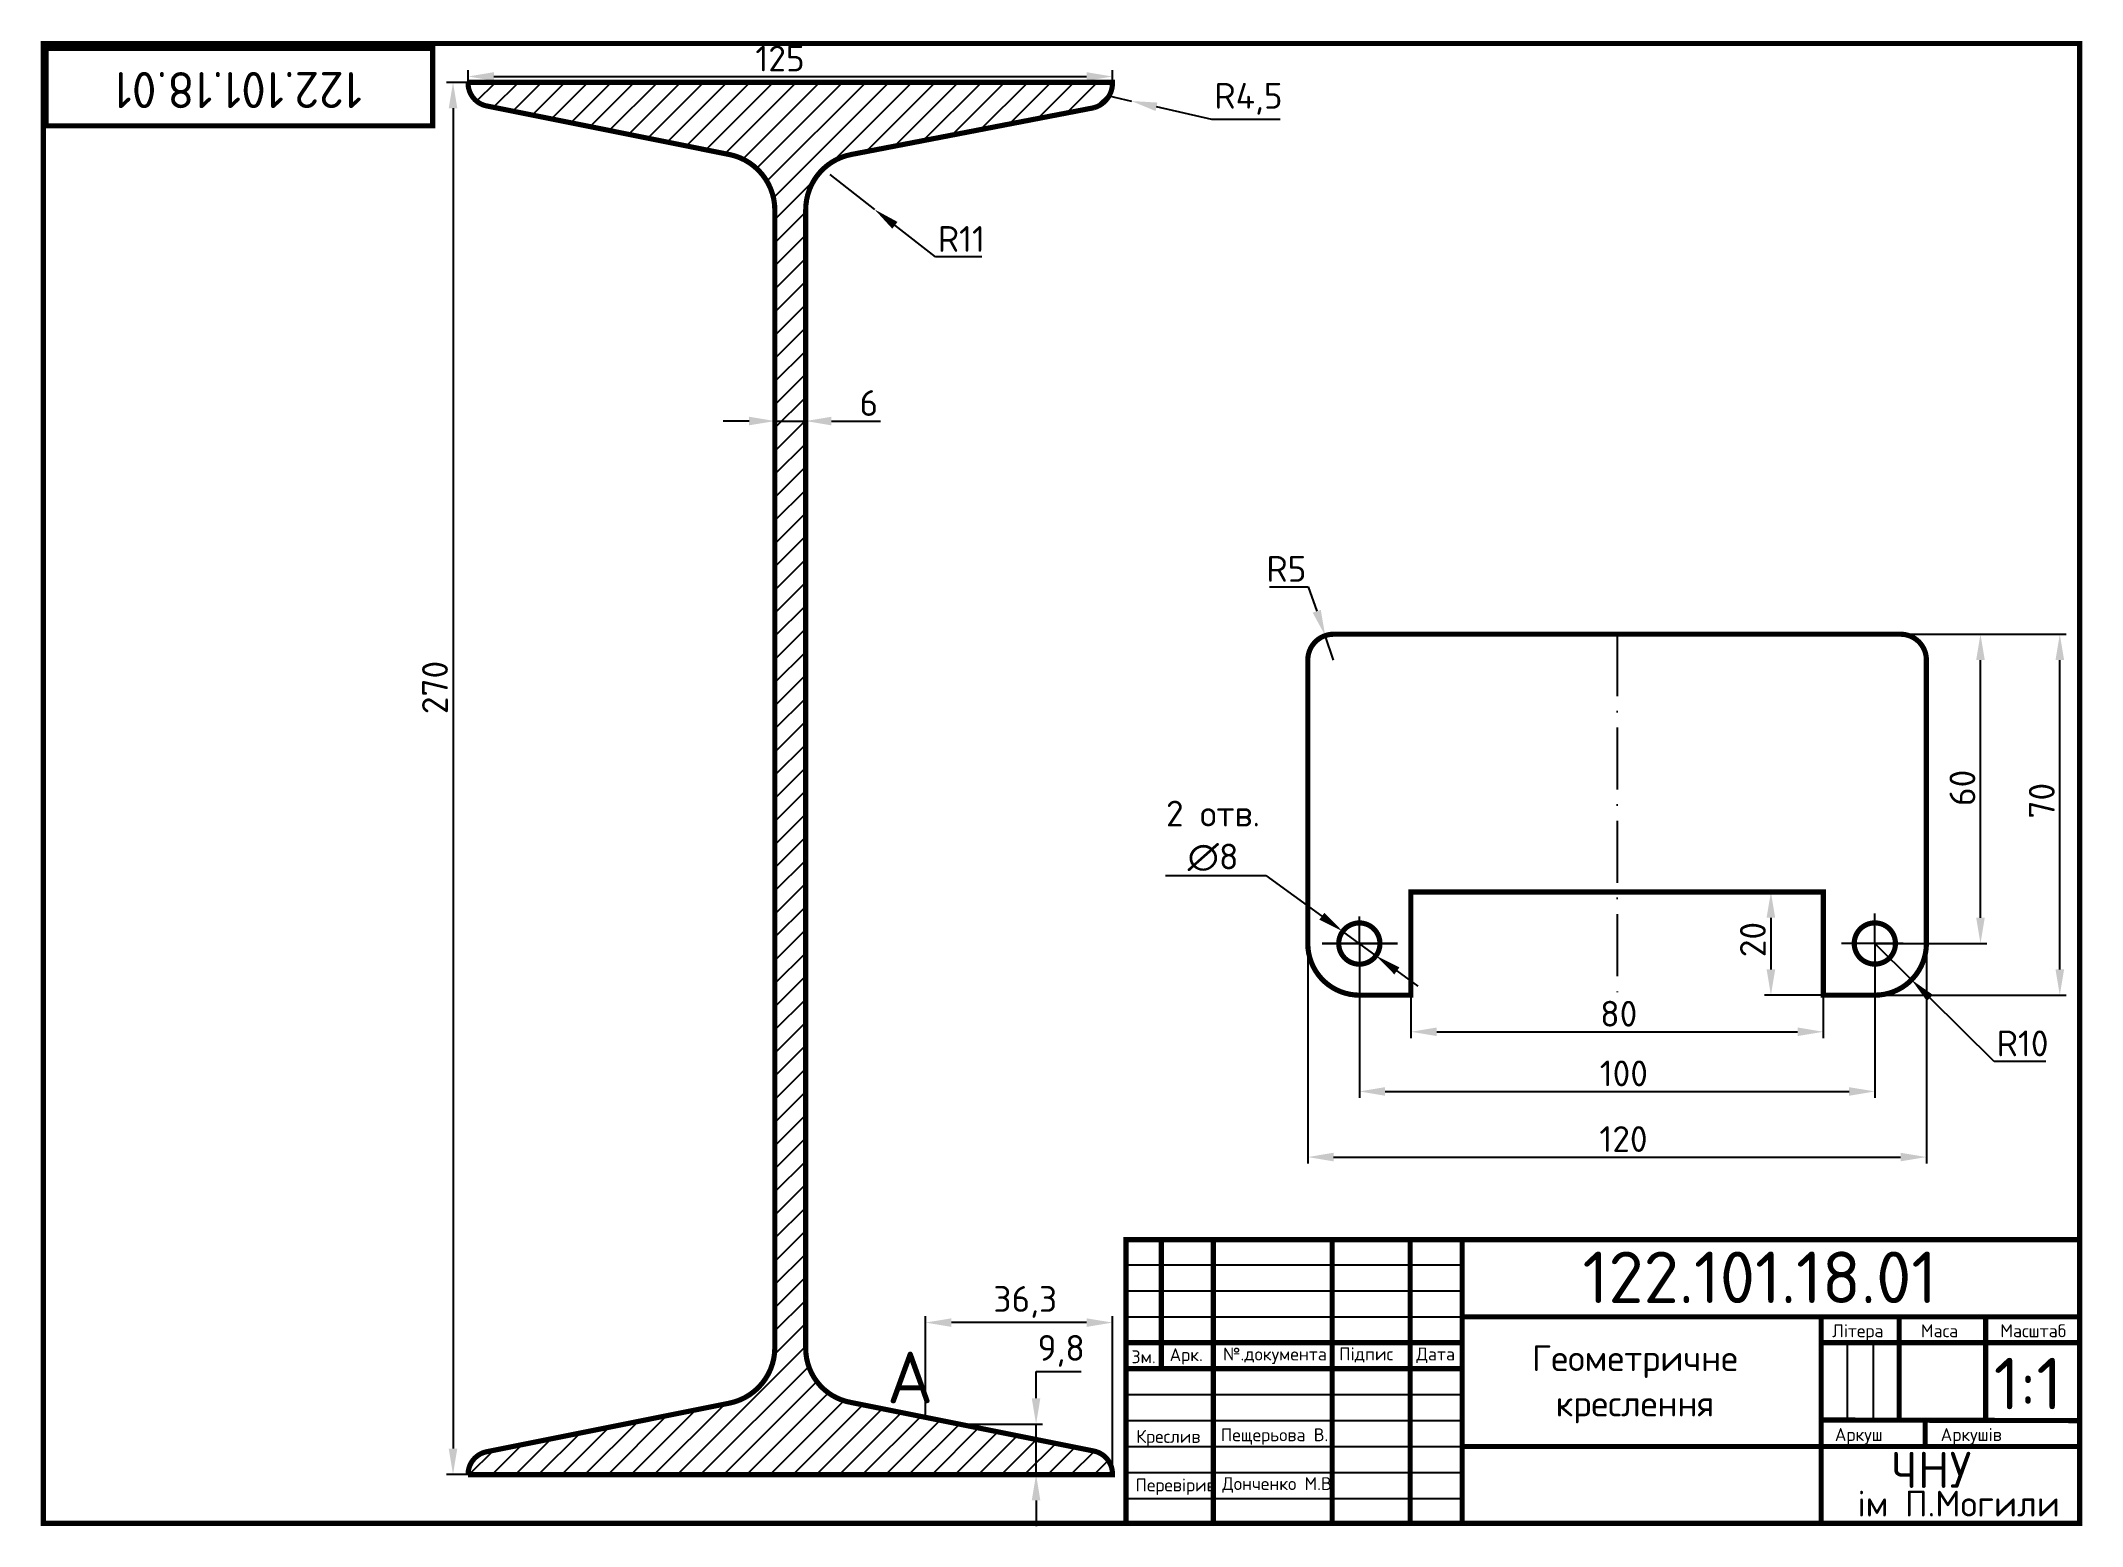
# Model space of a CAD drawing. Header units: millimetres. Extents: x 20 to 416, y 4 to 292.
import ezdxf
from ezdxf.enums import TextEntityAlignment as Align

# ---------------------------------------------------------------- set-up
doc = ezdxf.new("R2010")
doc.units = ezdxf.units.MM
doc.header["$PDMODE"] = 34
doc.header["$PDSIZE"] = -3
doc.linetypes.add('ACAD_ISO10W100', pattern=[18, 12, -3, 0, -3])
for name, color, linetype in [('Dop', 6, 'Continuous'), ('Kontur', 7, 'Continuous'), ('Контур', 7, 'Continuous'), ('Осьові', 1, 'ACAD_ISO10W100'), ('Розміри', 5, 'Continuous')]:
    doc.layers.add(name, color=color, linetype=linetype)
doc.styles.get("Standard").update_dxf_attribs({"font": 'isocpeur.ttf'})
doc.dimstyles.new('ESKD', dxfattribs={"dimtxt": 5, "dimasz": 5, "dimexe": 1.25, "dimexo": 0, "dimgap": 1, "dimtad": 1, "dimtoh": 1, "dimdec": 1, "dimtxsty": 'Standard', "dimcen": 2.5, "dimclrd": 256, "dimclre": 256, "dimclrt": 256, "dimadec": 0, "dimazin": 0, "dimtfac": 1, "dimtdec": 1, "dimtmove": 0, "dimatfit": 3, "dimfxl": 1, "dimarcsym": 0})
doc.dimstyles.new('ESKD_', dxfattribs={"dimtxt": 5, "dimasz": 5, "dimexe": 1.25, "dimexo": 0, "dimgap": 1, "dimtad": 1, "dimtoh": 1, "dimdec": 1, "dimtxsty": 'Standard', "dimcen": 2.5, "dimclrd": 256, "dimclre": 256, "dimclrt": 256, "dimadec": 0, "dimazin": 0, "dimtfac": 1, "dimtdec": 1, "dimtmove": 0, "dimatfit": 3, "dimfxl": 1, "dimtfillclr": 256, "dimlwd": -1, "dimlwe": -1, "dimarcsym": 0})

# ---------------------------------------------------------------- blocks, each defined once
blk = doc.blocks.new('*D2')
at = {"layer": 'Defpoints', "color": 0, "linetype": 'ByBlock', "transparency": 16777216}
for p in [(375.28, 177.42), (395.77, 177.42), (375.28, 117.45)]:
    blk.add_point(p, dxfattribs=at)
at = {"layer": 'Розміри', "linetype": 'ByBlock', "lineweight": -2, "transparency": 16777216}
for p, q in [((375.28, 177.42), (397.02, 177.42)), ((395.77, 122.45), (395.77, 172.42)), ((375.28, 117.45), (397.02, 117.45))]:
    blk.add_line(p, q, dxfattribs=at)
at = {"layer": 'Розміри', "linetype": 'ByBlock', "transparency": 16777216}
for points in [[(394.94, 172.42), (396.61, 172.42), (395.77, 177.42)], [(394.94, 122.45), (396.61, 122.45), (395.77, 117.45)]]:
    blk.add_solid(points, dxfattribs=at)
at = {"layer": 'Розміри', "linetype": 'ByBlock', "transparency": 16777216, "insert": (392.27, 147.62), "char_height": 5, "attachment_point": 5, "rotation": 90}
blk.add_mtext('60', dxfattribs=at)
blk = doc.blocks.new('*D3')
at = {"layer": 'Defpoints', "color": 0, "linetype": 'ByBlock', "transparency": 16777216}
for p in [(375.28, 177.42), (411.16, 177.42), (375.28, 107.42)]:
    blk.add_point(p, dxfattribs=at)
at = {"layer": 'Розміри', "linetype": 'ByBlock', "lineweight": -2, "transparency": 16777216}
for p, q in [((375.28, 177.42), (412.41, 177.42)), ((411.16, 112.42), (411.16, 172.42)), ((375.28, 107.42), (412.41, 107.42))]:
    blk.add_line(p, q, dxfattribs=at)
at = {"layer": 'Розміри', "linetype": 'ByBlock', "transparency": 16777216}
for points in [[(410.33, 172.42), (412, 172.42), (411.16, 177.42)], [(410.33, 112.42), (412, 112.42), (411.16, 107.42)]]:
    blk.add_solid(points, dxfattribs=at)
at = {"layer": 'Розміри', "linetype": 'ByBlock', "transparency": 16777216, "insert": (407.66, 145.13), "char_height": 5, "attachment_point": 5, "rotation": 90}
blk.add_mtext('70', dxfattribs=at)
blk = doc.blocks.new('*D4')
at = {"layer": 'Defpoints', "color": 0, "linetype": 'ByBlock', "transparency": 16777216}
for p in [(285.28, 107.42), (365.28, 107.42), (365.28, 100.32)]:
    blk.add_point(p, dxfattribs=at)
at = {"layer": 'Розміри', "linetype": 'ByBlock', "lineweight": -2, "transparency": 16777216}
for p, q in [((285.28, 107.42), (285.28, 99.07)), ((365.28, 107.42), (365.28, 99.07)), ((290.28, 100.32), (360.28, 100.32))]:
    blk.add_line(p, q, dxfattribs=at)
at = {"layer": 'Розміри', "linetype": 'ByBlock', "transparency": 16777216}
for points in [[(290.28, 101.15), (290.28, 99.49), (285.28, 100.32)], [(360.28, 101.15), (360.28, 99.49), (365.28, 100.32)]]:
    blk.add_solid(points, dxfattribs=at)
at = {"layer": 'Розміри', "linetype": 'ByBlock', "transparency": 16777216, "insert": (325.6, 103.82), "char_height": 5, "attachment_point": 5}
blk.add_mtext('80', dxfattribs=at)
blk = doc.blocks.new('*D1')
at = {"layer": 'Defpoints', "color": 0, "linetype": 'ByBlock', "transparency": 16777216}
for p in [(275.28, 117.43), (375.28, 117.45), (375.28, 88.75)]:
    blk.add_point(p, dxfattribs=at)
at = {"layer": 'Розміри', "linetype": 'ByBlock', "lineweight": -2, "transparency": 16777216}
for p, q in [((275.28, 117.43), (275.28, 87.5)), ((375.28, 117.45), (375.28, 87.5)), ((280.28, 88.75), (370.28, 88.75))]:
    blk.add_line(p, q, dxfattribs=at)
at = {"layer": 'Розміри', "linetype": 'ByBlock', "transparency": 16777216}
for points in [[(280.28, 89.58), (280.28, 87.91), (275.28, 88.75)], [(370.28, 89.58), (370.28, 87.91), (375.28, 88.75)]]:
    blk.add_solid(points, dxfattribs=at)
at = {"layer": 'Розміри', "linetype": 'ByBlock', "transparency": 16777216, "insert": (326.59, 92.25), "char_height": 5, "attachment_point": 5}
blk.add_mtext('100', dxfattribs=at)
blk = doc.blocks.new('*D5')
at = {"layer": 'Defpoints', "color": 0, "linetype": 'ByBlock', "transparency": 16777216}
for p in [(265.28, 117.42), (385.28, 117.45), (385.28, 76.02)]:
    blk.add_point(p, dxfattribs=at)
at = {"layer": 'Розміри', "linetype": 'ByBlock', "lineweight": -2, "transparency": 16777216}
for p, q in [((265.28, 117.42), (265.28, 74.77)), ((385.28, 117.45), (385.28, 74.77)), ((270.28, 76.02), (380.28, 76.02))]:
    blk.add_line(p, q, dxfattribs=at)
at = {"layer": 'Розміри', "linetype": 'ByBlock', "transparency": 16777216}
for points in [[(270.28, 76.86), (270.28, 75.19), (265.28, 76.02)], [(380.28, 76.86), (380.28, 75.19), (385.28, 76.02)]]:
    blk.add_solid(points, dxfattribs=at)
at = {"layer": 'Розміри', "linetype": 'ByBlock', "transparency": 16777216, "insert": (326.52, 79.52), "char_height": 5, "attachment_point": 5}
blk.add_mtext('120', dxfattribs=at)
blk = doc.blocks.new('*D6')
at = {"layer": 'Defpoints', "color": 0, "linetype": 'ByBlock', "transparency": 16777216}
for p in [(268.65, 177.15), (270.28, 172.42)]:
    blk.add_point(p, dxfattribs=at)
at = {"layer": 'Розміри', "linetype": 'ByBlock', "lineweight": -2, "transparency": 16777216}
for p, q in [((257.88, 186.6), (265.38, 186.6)), ((265.38, 186.6), (267.02, 181.88)), ((270.28, 172.42), (268.65, 177.15))]:
    blk.add_line(p, q, dxfattribs=at)
at = {"layer": 'Розміри', "linetype": 'ByBlock', "transparency": 16777216}
blk.add_solid([(267.8, 182.15), (266.23, 181.6), (268.65, 177.15)], dxfattribs=at)
at = {"layer": 'Розміри', "linetype": 'ByBlock', "transparency": 16777216, "insert": (261.13, 190.1), "char_height": 5, "attachment_point": 5}
blk.add_mtext('R5', dxfattribs=at)
blk = doc.blocks.new('*D7')
at = {"layer": 'Defpoints', "color": 0, "linetype": 'ByBlock', "transparency": 16777216}
for p in [(272.05, 119.78), (278.52, 115.07)]:
    blk.add_point(p, dxfattribs=at)
at = {"layer": 'Розміри', "linetype": 'ByBlock', "lineweight": -2, "transparency": 16777216}
for p, q in [((237.65, 130.65), (257.15, 130.65)), ((257.15, 130.65), (268.01, 122.73)), ((278.52, 115.07), (272.05, 119.78)), ((282.56, 112.12), (286.6, 109.18))]:
    blk.add_line(p, q, dxfattribs=at)
at = {"layer": 'Розміри', "linetype": 'ByBlock', "transparency": 16777216}
for points in [[(268.5, 123.4), (267.52, 122.06), (272.05, 119.78)], [(283.05, 112.8), (282.07, 111.45), (278.52, 115.07)]]:
    blk.add_solid(points, dxfattribs=at)
at = {"layer": 'Розміри', "linetype": 'ByBlock', "transparency": 16777216, "insert": (246.9, 142.48), "char_height": 5, "width": 29.0705, "attachment_point": 5}
blk.add_mtext('\\P2 отв. \\P∅8', dxfattribs=at)
blk = doc.blocks.new('*D8')
at = {"layer": 'Defpoints', "color": 0, "linetype": 'ByBlock', "transparency": 16777216}
for p in [(365.28, 127.42), (355.12, 107.42), (365.28, 107.42)]:
    blk.add_point(p, dxfattribs=at)
at = {"layer": 'Розміри', "linetype": 'ByBlock', "lineweight": -2, "transparency": 16777216}
for p, q in [((365.28, 127.42), (353.87, 127.42)), ((355.12, 122.42), (355.12, 112.42)), ((365.28, 107.42), (353.87, 107.42))]:
    blk.add_line(p, q, dxfattribs=at)
at = {"layer": 'Розміри', "linetype": 'ByBlock', "transparency": 16777216}
for points in [[(354.28, 122.42), (355.95, 122.42), (355.12, 127.42)], [(354.28, 112.42), (355.95, 112.42), (355.12, 107.42)]]:
    blk.add_solid(points, dxfattribs=at)
at = {"layer": 'Розміри', "linetype": 'ByBlock', "transparency": 16777216, "insert": (351.62, 118.2), "char_height": 5, "attachment_point": 5, "rotation": 90}
blk.add_mtext('20', dxfattribs=at)
blk = doc.blocks.new('*D9')
at = {"layer": 'Defpoints', "color": 0, "linetype": 'ByBlock', "transparency": 16777216}
for p in [(375.28, 117.42), (382.4, 110.4)]:
    blk.add_point(p, dxfattribs=at)
at = {"layer": 'Розміри', "linetype": 'ByBlock', "lineweight": -2, "transparency": 16777216}
for p, q in [((375.28, 117.42), (382.4, 110.4)), ((398.44, 94.57), (385.96, 106.89)), ((408.44, 94.57), (398.44, 94.57))]:
    blk.add_line(p, q, dxfattribs=at)
at = {"layer": 'Розміри', "linetype": 'ByBlock', "transparency": 16777216}
blk.add_solid([(386.55, 107.48), (385.37, 106.29), (382.4, 110.4)], dxfattribs=at)
at = {"layer": 'Розміри', "linetype": 'ByBlock', "transparency": 16777216, "insert": (403.94, 98.07), "char_height": 5, "attachment_point": 5}
blk.add_mtext('R10', dxfattribs=at)
blk = doc.blocks.new('*D10')
at = {"layer": 'Defpoints', "color": 0, "linetype": 'ByBlock', "transparency": 16777216}
for p in [(172.56, 266.56), (181.24, 259.8)]:
    blk.add_point(p, dxfattribs=at)
at = {"layer": 'Розміри', "linetype": 'ByBlock', "lineweight": -2, "transparency": 16777216}
for p, q in [((172.56, 266.56), (181.24, 259.8)), ((193.07, 250.58), (185.18, 256.73)), ((202.07, 250.58), (193.07, 250.58))]:
    blk.add_line(p, q, dxfattribs=at)
at = {"layer": 'Розміри', "linetype": 'ByBlock', "transparency": 16777216}
blk.add_solid([(185.69, 257.38), (184.67, 256.07), (181.24, 259.8)], dxfattribs=at)
at = {"layer": 'Розміри', "linetype": 'ByBlock', "transparency": 16777216, "insert": (198.07, 254.08), "char_height": 5, "attachment_point": 5}
blk.add_mtext('R11', dxfattribs=at)
blk = doc.blocks.new('*D11')
at = {"layer": 'Defpoints', "color": 0, "linetype": 'ByBlock', "transparency": 16777216}
for p in [(226.66, 281.83), (231.05, 280.83)]:
    blk.add_point(p, dxfattribs=at)
at = {"layer": 'Розміри', "linetype": 'ByBlock', "lineweight": -2, "transparency": 16777216}
for p, q in [((226.66, 281.83), (231.05, 280.83)), ((246.65, 277.26), (235.92, 279.72)), ((259.9, 277.26), (246.65, 277.26))]:
    blk.add_line(p, q, dxfattribs=at)
at = {"layer": 'Розміри', "linetype": 'ByBlock', "transparency": 16777216}
blk.add_solid([(236.11, 280.53), (235.74, 278.9), (231.05, 280.83)], dxfattribs=at)
at = {"layer": 'Розміри', "linetype": 'ByBlock', "transparency": 16777216, "insert": (253.77, 281.26), "char_height": 5, "attachment_point": 5}
blk.add_mtext('R4,5', dxfattribs=at)
blk = doc.blocks.new('*D12')
at = {"layer": 'Defpoints', "color": 0, "linetype": 'ByBlock', "transparency": 16777216}
for p in [(161.89, 218.35), (167.88, 218.76), (167.88, 218.35)]:
    blk.add_point(p, dxfattribs=at)
at = {"layer": 'Розміри', "linetype": 'ByBlock', "lineweight": -2, "transparency": 16777216}
for p, q in [((156.89, 218.76), (151.89, 218.76)), ((161.89, 218.35), (161.89, 220.01)), ((161.89, 218.76), (167.88, 218.76)), ((167.88, 218.35), (167.88, 220.01)), ((172.88, 218.76), (182.38, 218.76))]:
    blk.add_line(p, q, dxfattribs=at)
at = {"layer": 'Розміри', "linetype": 'ByBlock', "transparency": 16777216}
for points in [[(156.89, 219.6), (156.89, 217.93), (161.89, 218.76)], [(172.88, 219.6), (172.88, 217.93), (167.88, 218.76)]]:
    blk.add_solid(points, dxfattribs=at)
at = {"layer": 'Розміри', "linetype": 'ByBlock', "transparency": 16777216, "insert": (180.13, 222.26), "char_height": 5, "attachment_point": 5}
blk.add_mtext('6', dxfattribs=at)
blk = doc.blocks.new('*D13')
at = {"layer": 'Defpoints', "color": 0, "linetype": 'ByBlock', "transparency": 16777216}
for p in [(197.63, 24.24), (197.63, 14.44), (212.57, 14.44)]:
    blk.add_point(p, dxfattribs=at)
at = {"layer": 'Розміри', "linetype": 'ByBlock', "lineweight": -2, "transparency": 16777216}
for p, q in [((212.57, 29.24), (212.57, 34.43)), ((212.57, 34.43), (221.32, 34.43)), ((197.63, 24.24), (213.82, 24.24)), ((212.57, 14.44), (212.57, 24.24)), ((197.63, 14.44), (213.82, 14.44)), ((212.57, 9.44), (212.57, 4.44))]:
    blk.add_line(p, q, dxfattribs=at)
at = {"layer": 'Розміри', "linetype": 'ByBlock', "transparency": 16777216}
for points in [[(211.73, 29.24), (213.4, 29.24), (212.57, 24.24)], [(211.73, 9.44), (213.4, 9.44), (212.57, 14.44)]]:
    blk.add_solid(points, dxfattribs=at)
at = {"layer": 'Розміри', "linetype": 'ByBlock', "transparency": 16777216, "insert": (217.44, 38.43), "char_height": 5, "attachment_point": 5}
blk.add_mtext('9,8', dxfattribs=at)
blk = doc.blocks.new('*D14')
at = {"layer": 'Defpoints', "color": 0, "linetype": 'ByBlock', "transparency": 16777216}
for p in [(227.38, 285.58), (102.38, 284.28), (227.38, 284.44)]:
    blk.add_point(p, dxfattribs=at)
at = {"layer": 'Розміри', "linetype": 'ByBlock', "lineweight": -2, "transparency": 16777216}
for p, q in [((102.38, 284.28), (102.38, 286.83)), ((107.38, 285.58), (222.38, 285.58)), ((227.38, 284.44), (227.38, 286.83))]:
    blk.add_line(p, q, dxfattribs=at)
at = {"layer": 'Розміри', "linetype": 'ByBlock', "transparency": 16777216}
for points in [[(107.38, 286.42), (107.38, 284.75), (102.38, 285.58)], [(222.38, 286.42), (222.38, 284.75), (227.38, 285.58)]]:
    blk.add_solid(points, dxfattribs=at)
at = {"layer": 'Розміри', "linetype": 'ByBlock', "transparency": 16777216, "insert": (162.9, 289.08), "char_height": 5, "attachment_point": 5}
blk.add_mtext('125', dxfattribs=at)
blk = doc.blocks.new('*D15')
at = {"layer": 'Defpoints', "color": 0, "linetype": 'ByBlock', "transparency": 16777216}
for p in [(102.38, 284.44), (99.46, 14.47), (102.38, 14.47)]:
    blk.add_point(p, dxfattribs=at)
at = {"layer": 'Розміри', "linetype": 'ByBlock', "lineweight": -2, "transparency": 16777216}
for p, q in [((102.38, 284.44), (98.21, 284.44)), ((99.46, 279.44), (99.46, 19.47)), ((102.38, 14.47), (98.21, 14.47))]:
    blk.add_line(p, q, dxfattribs=at)
at = {"layer": 'Розміри', "linetype": 'ByBlock', "transparency": 16777216}
for points in [[(98.63, 279.44), (100.29, 279.44), (99.46, 284.44)], [(98.63, 19.47), (100.29, 19.47), (99.46, 14.47)]]:
    blk.add_solid(points, dxfattribs=at)
at = {"layer": 'Розміри', "linetype": 'ByBlock', "transparency": 16777216, "insert": (95.96, 167.09), "char_height": 5, "attachment_point": 5, "rotation": 90}
blk.add_mtext('270', dxfattribs=at)
blk = doc.blocks.new('*D16')
at = {"layer": 'Defpoints', "color": 0, "transparency": 16777216}
for p in [(191.13, 43.92), (191.13, 25.54), (227.38, 14.44)]:
    blk.add_point(p, dxfattribs=at)
at = {"layer": 'Розміри', "transparency": 16777216}
for p, q in [((191.13, 25.54), (191.13, 45.17)), ((222.38, 43.92), (196.13, 43.92)), ((227.38, 14.44), (227.38, 45.17))]:
    blk.add_line(p, q, dxfattribs=at)
for points in [[(196.13, 44.75), (196.13, 43.09), (191.13, 43.92)], [(222.38, 44.75), (222.38, 43.09), (227.38, 43.92)]]:
    blk.add_solid(points, dxfattribs=at)
at = {"layer": 'Розміри', "transparency": 16777216, "insert": (210.47, 47.92), "char_height": 5, "attachment_point": 5}
blk.add_mtext('36,3', dxfattribs=at)

msp = doc.modelspace()

# ---------------------------------------------------------------- hatches: boundary and pattern name
at = {"layer": 'Kontur'}
h = msp.add_hatch(dxfattribs=at)
h.set_pattern_fill('ANSI31', color=256)
h.set_pattern_definition([(45, (59.982, 3.264), (-2.245064, 2.245064), [])])
h.paths.add_polyline_path([(102.39, 284.44, 0.367626), (106, 279.87), (153.04, 270.46, -0.357511), (161.89, 259.67), (161.89, 249.04), (161.89, 77.24), (161.89, 39.07, -0.357511), (153.04, 28.29), (106, 18.88, 0.359151), (102.38, 14.44), (227.38, 14.44, 0.367626), (223.77, 19.01), (176.73, 28.42, -0.365591), (167.88, 38.9), (167.88, 112.67), (167.88, 175.87), (167.88, 259.67, -0.361507), (176.73, 270.46), (223.77, 279.52, 0.346053), (227.38, 284.44)])

# ---------------------------------------------------------------- linework, layer by layer
at = {"color": 18, "true_color": 0x000000}
for p, q in [((375.28, 117.45), (375.28, 123.26)), ((275.28, 117.43), (275.28, 122.67)), ((282.69, 117.43), (268.07, 117.43)), ((268.07, 117.43), (275.38, 117.43)), ((275.28, 117.43), (282.69, 117.43)), ((380.78, 117.45), (368.8, 117.45)), ((375.28, 117.45), (380.78, 117.45))]:
    msp.add_line(p, q, dxfattribs=at)
at = {"layer": 'Dop', "color": 18, "true_color": 0x000000, "const_width": 1}
for points in [[(270.28, 177.42, 0.414214), (265.28, 172.42), (265.28, 117.42, 0.414214), (275.28, 107.42), (285.28, 107.42), (285.28, 127.42), (365.28, 127.42), (365.28, 107.42), (375.28, 107.42, 0.414214), (385.28, 117.42), (385.28, 172.43, 0.414167), (380.28, 177.42), (270.28, 177.42)], [(271.28, 117.43, -0.999921), (279.28, 117.43, -1), (271.28, 117.43, -1.217223)], [(371.28, 117.44, -1.000157), (379.28, 117.44, -0.999843), (371.28, 117.44, 1.219633)]]:
    msp.add_lwpolyline(points, format="xyb", dxfattribs=at)
at = {"layer": 'Dop'}
for centre in [(275.28, 117.43), (375.28, 117.45)]:
    msp.add_circle(centre, 4, dxfattribs=at)
at = {"layer": 'Kontur', "color": 6}
for p, q in [((102.38, 284.44), (164.88, 284.44)), ((102.38, 284.44), (132.13, 284.44)), ((164.88, 284.44), (227.38, 284.44)), ((164.88, 284.44), (167.88, 284.44)), ((227.38, 284.44), (197.63, 284.44)), ((227.38, 14.44), (102.38, 14.44)), ((102.38, 14.44), (132.13, 14.31)), ((167.88, 14.44), (161.89, 14.27)), ((164.88, 14.44), (227.38, 14.44)), ((227.38, 14.44), (197.63, 14.44))]:
    msp.add_line(p, q, dxfattribs=at)
at = {"layer": 'Kontur', "const_width": 1}
msp.add_lwpolyline([(102.38, 14.47, -0.357511), (106, 18.88), (153.04, 28.29, 0.357511), (161.89, 39.07), (161.89, 77.24), (161.89, 249.04), (161.89, 259.67, 0.357511), (153.04, 270.46), (106, 279.87, -0.367626), (102.39, 284.44), (102.39, 284.44), (227.38, 284.44), (227.38, 284.28, -0.336957), (223.77, 279.52), (176.73, 270.46, 0.361507), (167.88, 259.67), (167.88, 175.87), (167.88, 112.67), (167.88, 38.9, 0.365591), (176.73, 28.42), (223.77, 19.01, -0.337844), (227.37, 14.92), (227.38, 14.44), (102.38, 14.44)], format="xyb", dxfattribs=at)
at = {"layer": 'Контур'}
for p, q in [((236.86, 60), (236.86, 34.98)), ((246.94, 60), (246.94, 5)), ((270.02, 60), (270.02, 5)), ((285.13, 60), (285.13, 5)), ((295.21, 60), (295.21, 5)), ((230, 55.12), (295.21, 55.12)), ((230, 50.09), (295.21, 50.09)), ((230, 45.05), (295.21, 45.05)), ((415, 45.05), (295.21, 45.05)), ((364.88, 45.05), (364.88, 5)), ((379.99, 45.05), (379.99, 24.91)), ((396.78, 45.05), (396.78, 24.91)), ((230, 40.02), (295.21, 40.02)), ((415, 40.02), (364.88, 40.02)), ((369.92, 40.02), (369.92, 24.91)), ((374.96, 40.02), (374.96, 24.91)), ((230, 34.98), (295.21, 34.98)), ((230, 29.95), (295.21, 29.95)), ((230, 24.91), (295.21, 24.91)), ((415, 24.91), (364.88, 24.91)), ((385.03, 19.88), (385.03, 24.91)), ((396.78, 24.91), (396.78, 24.91)), ((230, 19.88), (295.21, 19.88)), ((415, 19.88), (295.21, 19.88)), ((230, 14.85), (295.21, 14.85)), ((230, 9.81), (295.21, 9.81))]:
    msp.add_line(p, q, dxfattribs=at)
at = {"layer": 'Контур', "const_width": 1}
for points in [[(20, 5), (415, 5), (415, 292), (20, 292)], [(20.5, 276.01), (95.5, 276.01), (95.5, 291.01), (20.5, 291.01)]]:
    msp.add_lwpolyline(points, close=True, dxfattribs=at)
for points in [[(415, 5), (415, 60), (230, 60), (230, 5)], [(236.86, 34.98), (236.86, 60)], [(246.94, 5), (246.94, 60)], [(270.02, 5), (270.02, 60)], [(285.13, 5), (285.13, 60)], [(295.21, 5), (295.21, 60)], [(295.21, 45.05), (415, 45.05)], [(364.88, 5), (364.88, 45.05)], [(379.99, 24.91), (379.99, 45.05)], [(396.78, 24.95), (396.78, 45.05)], [(230, 40.02), (295.21, 40.02)], [(415, 40.02), (364.88, 40.02)], [(230, 34.98), (295.21, 34.98)], [(364.88, 25.03), (415, 24.91)], [(385.03, 19.88), (385.03, 24.91)], [(295.21, 19.88), (415, 19.88)]]:
    msp.add_lwpolyline(points, dxfattribs=at)
at = {"layer": 'Осьові', "linetype": 'ACAD_ISO10W100'}
msp.add_line((325.28, 177.42), (325.28, 107.42), dxfattribs=at)

# ---------------------------------------------------------------- texts
at = {"layer": 'Контур'}
msp.add_text('122.101.18.01', height=7, rotation=180, dxfattribs=at).set_placement((81.8, 286.46))
for s, height, p in [('122.101.18.01', 10, (318.58, 47.7)), ('Зм.', 2.5, (231.08, 36.04)), ('Арк.', 2.5, (238.47, 36.45)), ('№.документа', 2.5, (248.85, 36.57)), ('Підпис', 2.5, (271.36, 36.6)), ('Дата', 2.5, (286.32, 36.57)), ('1:1', 10, (398.36, 27.09)), ('Креслив', 2.5, (232, 20.59)), ('Пещерьова В.', 2.5, (248.42, 20.91)), ('Аркушів', 2.5, (388.05, 20.96)), ('ЧНУ', 7, (378.44, 11.86)), ('Перевірив', 2.5, (231.87, 11.18)), ('Донченко М.В.', 2.5, (248.67, 11.44)), ('ім П.Могили', 5, (371.9, 6.31))]:
    msp.add_text(s, height=height, dxfattribs=at).set_placement(p)
for s, height, p in [('Літера', 2.5, (371.97, 41.08)), ('Маса', 2.5, (387.83, 41.08)), ('Масштаб', 2.5, (406.01, 41.08)), ('Геометричне', 5, (328.75, 34.52)), ('креслення', 5, (328.75, 25.73)), ('Аркуш', 2.5, (372.17, 20.96))]:
    msp.add_text(s, height=height, dxfattribs=at).set_placement(p, align=Align.CENTER)
at = {"layer": 'Розміри', "color": 18, "true_color": 0x000000, "insert": (183.63, 38.28), "char_height": 10, "attachment_point": 1}
msp.add_mtext_dynamic_manual_height_columns('A', width=10, gutter_width=50, heights=[0], dxfattribs=at)

# ---------------------------------------------------------------- dimensions: what is measured, and where the dimension line sits
at = {"layer": 'Розміри', "linetype": 'ByBlock'}
for base, p1, p2, picture, middle in [((227.38, 285.58), (102.38, 284.28), (227.38, 284.44), '*D14', (162.9, 285.58)), ((167.88, 218.76), (161.89, 218.35), (167.88, 218.35), '*D12', (180.13, 218.76))]:
    dim = msp.add_linear_dim(base=base, p1=p1, p2=p2, dimstyle='ESKD', dxfattribs=at)
    dim.commit()
    dim.dimension.update_dxf_attribs({"geometry": picture, "text_midpoint": middle, "dimtype": 160})
for base, p1, p2, picture, middle in [((99.46, 14.47), (102.38, 284.44), (102.38, 14.47), '*D15', (99.46, 167.09)), ((212.57, 14.44), (197.63, 24.24), (197.63, 14.44), '*D13', (217.44, 34.43))]:
    dim = msp.add_linear_dim(base=base, p1=p1, p2=p2, angle=90, dimstyle='ESKD', dxfattribs=at)
    dim.commit()
    dim.dimension.update_dxf_attribs({"geometry": picture, "text_midpoint": middle, "dimtype": 160})
for center, mpoint, picture, middle in [((226.66, 281.83), (231.05, 280.83), '*D11', (253.77, 281.26)), ((172.56, 266.56), (181.24, 259.8), '*D10', (198.07, 254.08))]:
    dim = msp.add_radius_dim(center=center, mpoint=mpoint, dimstyle='ESKD', dxfattribs=at)
    dim.commit()
    dim.dimension.update_dxf_attribs({"geometry": picture, "text_midpoint": middle})
at = {"layer": 'Розміри', "color": 18, "linetype": 'ByBlock', "true_color": 0x000000}
dim = msp.add_radius_dim(center=(270.28, 172.42), mpoint=(268.65, 177.15), dimstyle='ESKD', dxfattribs=at)
dim.commit()
dim.dimension.update_dxf_attribs({"geometry": '*D6', "text_midpoint": (261.13, 190.1)})
for base, p1, p2, picture, middle in [((395.77, 177.42), (375.28, 117.45), (375.28, 177.42), '*D2', (395.77, 147.62)), ((411.16, 177.42), (375.28, 107.42), (375.28, 177.42), '*D3', (411.16, 145.13)), ((355.12, 107.42), (365.28, 127.42), (365.28, 107.42), '*D8', (355.12, 118.2))]:
    dim = msp.add_linear_dim(base=base, p1=p1, p2=p2, angle=90, dimstyle='ESKD', dxfattribs=at)
    dim.commit()
    dim.dimension.update_dxf_attribs({"geometry": picture, "text_midpoint": middle, "dimtype": 160})
dim = msp.add_diameter_dim_2p(p1=(278.52, 115.07), p2=(272.05, 119.78), text='\\P2 отв. \\P<>', dimstyle='ESKD', dxfattribs=at)
dim.commit()
dim.dimension.update_dxf_attribs({"geometry": '*D7', "text_midpoint": (246.9, 130.65), "dimtype": 163})
for base, p1, p2, picture, middle in [((385.28, 76.02), (265.28, 117.42), (385.28, 117.45), '*D5', (326.52, 76.02)), ((375.28, 88.75), (275.28, 117.43), (375.28, 117.45), '*D1', (326.59, 88.75)), ((365.28, 100.32), (285.28, 107.42), (365.28, 107.42), '*D4', (325.6, 100.32))]:
    dim = msp.add_linear_dim(base=base, p1=p1, p2=p2, dimstyle='ESKD', dxfattribs=at)
    dim.commit()
    dim.dimension.update_dxf_attribs({"geometry": picture, "text_midpoint": middle, "dimtype": 160})
dim = msp.add_radius_dim(center=(375.28, 117.42), mpoint=(382.4, 110.4), dimstyle='ESKD', dxfattribs=at)
dim.commit()
dim.dimension.update_dxf_attribs({"geometry": '*D9', "text_midpoint": (403.94, 94.57), "dimtype": 164})
at = {"layer": 'Розміри'}
dim = msp.add_linear_dim(base=(191.13493598, 43.91951774), p1=(227.38493598, 14.44056247), p2=(191.13493598, 25.54056247), dimstyle='ESKD_', dxfattribs=at)
dim.commit()
dim.dimension.update_dxf_attribs({"geometry": '*D16', "text_midpoint": (210.46750981, 43.91951774), "dimtype": 160})

doc.saveas('drawing.dxf')
